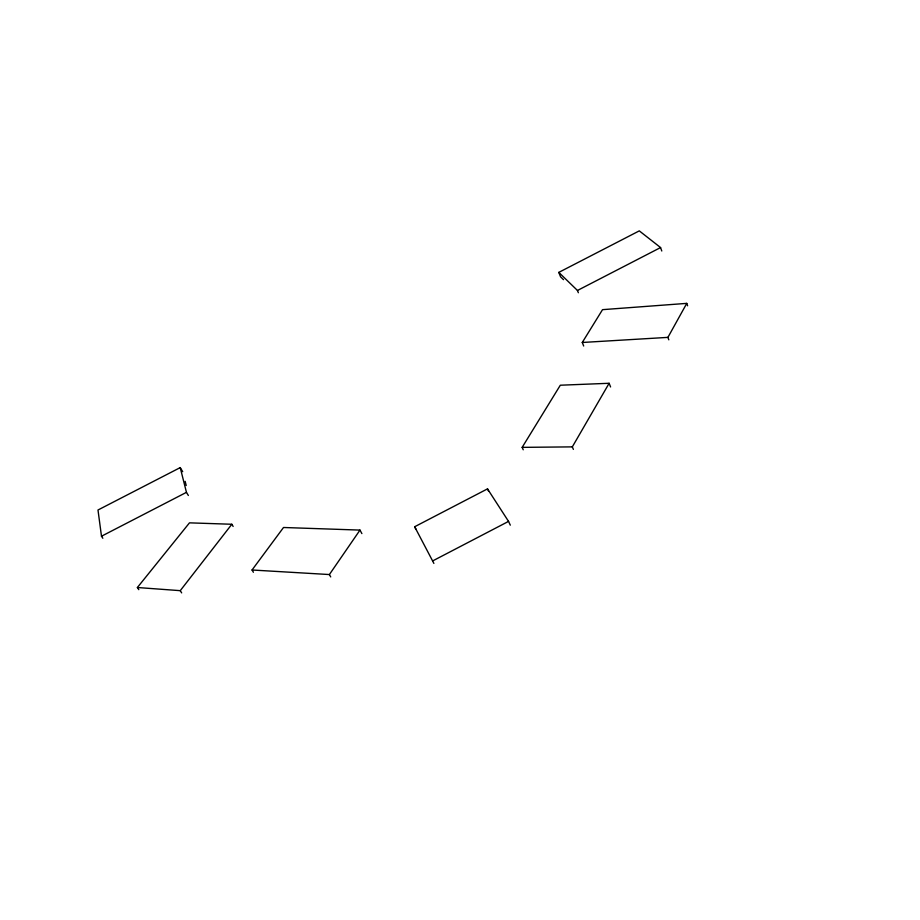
<?xml version="1.0" encoding="UTF-8"?>
<svg xmlns="http://www.w3.org/2000/svg" width="920" height="920" viewBox="0 0 920 920"><rect width="100%" height="100%" fill="white"/><g stroke="black" fill="none" stroke-linecap="round" stroke-linejoin="round"><path stroke-width="1.38" d="M668.817 339.825L667.92 337.375L686.769 303.37L602.531 309.66L582.268 342.481L583.683 346.012M573.378 449.374L572.32 446.878L609.132 383.284L560.314 385.216L522.158 447.361L523.238 449.788M359.984 530.092L283.521 527.493L252.045 569.997L329.383 574.551L359.984 530.092L361.882 533.6M231.828 524.262L189.486 522.847L137.379 587.512L180.251 590.663L231.828 524.262L233.139 526.447M433.883 563.408L432.618 560.947L508.541 521.398L510.301 525.159M415.897 529.149L414.655 526.746L487.508 488.876L508.541 521.398M182.701 471.684L180.228 467.601L97.991 510.002L101.487 536.222L102.844 538.269M563.5 279.668L560.544 276.793L558.797 272.389L639.285 230.874L660.571 247.56L661.779 250.999M101.487 536.222L186.449 492.349L180.228 467.601M558.797 272.389L577.461 290.467L660.571 247.56M582.268 342.481L667.92 337.375M522.158 447.361L572.32 446.878M137.379 587.512L138.805 589.662M180.251 590.663L181.665 592.882M186.449 492.349L188.358 495.477M252.045 569.997L253.402 572.263M329.383 574.551L330.717 576.92M414.655 526.746L432.618 560.947M487.508 488.876L488.658 491.315M609.132 383.284L610.581 386.952M577.461 290.467L578.346 292.733M686.769 303.37L687.608 305.796M185.15 481.344L186.196 485.484"/></g></svg>
